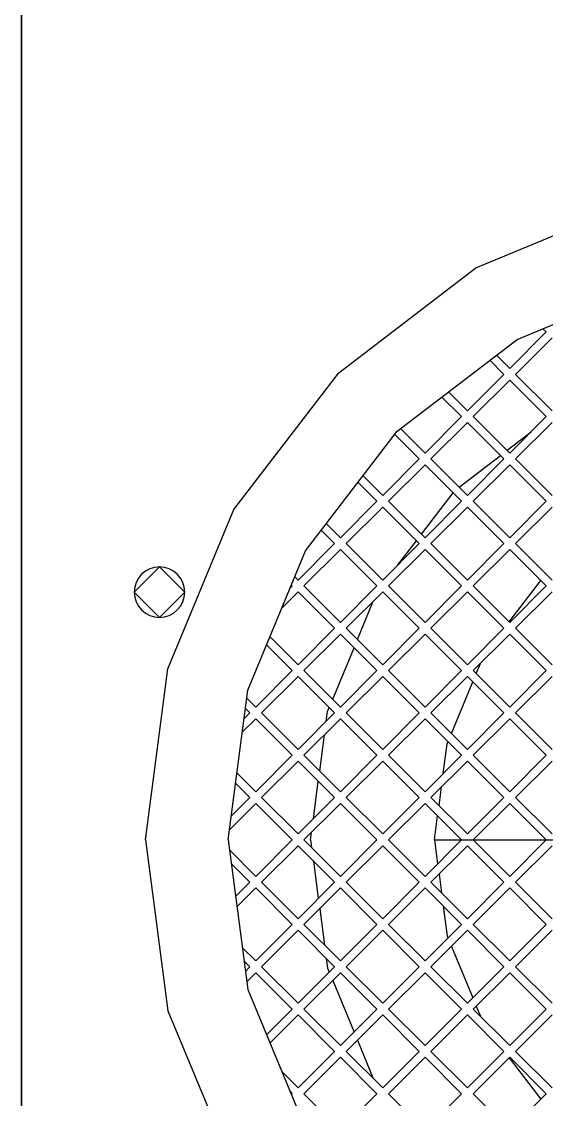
# Model space of a CAD drawing. Header units: inches. Extents: x 0 to 840, y -594 to 0.
# Drawn here: x 252.11 to 264.82, y -224.37 to -198.26 of the extents above; entities that cross this region are included whole.
import ezdxf

# ---------------------------------------------------------------- set-up
doc = ezdxf.new("R2010")
doc.units = ezdxf.units.IN
doc.header["$MEASUREMENT"] = 0

msp = doc.modelspace()

# ---------------------------------------------------------------- linework, layer by layer
at = {"color": 18, "true_color": 0x000000}
for p, q in [((252.106, -198.084), (252.106, -238.084)), ((252.106, -238.084), (252.106, -198.084)), ((252.106, -198.084), (252.106, -238.084)), ((252.106, -238.084), (252.106, -198.084)), ((263.106, -204.228), (266.966, -202.63)), ((263.106, -204.228), (266.966, -202.63)), ((259.792, -206.77), (263.106, -204.228)), ((259.792, -206.77), (263.106, -204.228)), ((264.106, -205.96), (267.482, -204.56)), ((264.106, -205.96), (267.482, -204.56)), ((264.732, -205.7), (264.812, -205.78)), ((264.732, -205.7), (264.812, -205.78)), ((261.206, -208.184), (264.106, -205.96)), ((261.206, -208.184), (264.106, -205.96)), ((263.93, -206.664), (264.812, -205.78)), ((263.93, -206.664), (264.812, -205.78)), ((264.07, -206.806), (264.954, -205.922)), ((264.07, -206.806), (264.954, -205.922)), ((263.448, -206.466), (263.788, -206.806)), ((263.448, -206.466), (263.788, -206.806)), ((263.608, -206.342), (263.93, -206.664)), ((263.608, -206.342), (263.93, -206.664)), ((257.25, -210.084), (259.792, -206.77)), ((257.25, -210.084), (259.792, -206.77)), ((262.904, -207.69), (263.788, -206.806)), ((262.904, -207.69), (263.788, -206.806)), ((264.07, -206.806), (264.954, -207.69)), ((264.07, -206.806), (264.954, -207.69)), ((263.046, -207.83), (263.93, -206.946)), ((263.046, -207.83), (263.93, -206.946)), ((263.93, -206.946), (264.812, -207.83)), ((263.93, -206.946), (264.812, -207.83)), ((262.446, -207.232), (262.904, -207.69)), ((262.446, -207.232), (262.904, -207.69)), ((262.286, -207.356), (262.762, -207.83)), ((262.286, -207.356), (262.762, -207.83)), ((261.878, -208.714), (262.762, -207.83)), ((261.878, -208.714), (262.762, -207.83)), ((263.046, -207.83), (263.93, -208.714)), ((263.046, -207.83), (263.93, -208.714)), ((263.93, -208.714), (264.812, -207.83)), ((263.93, -208.714), (264.812, -207.83)), ((261.286, -208.122), (261.878, -208.714)), ((261.286, -208.122), (261.878, -208.714)), ((262.02, -208.856), (262.904, -207.972)), ((262.02, -208.856), (262.904, -207.972)), ((262.904, -207.972), (263.788, -208.856)), ((262.904, -207.972), (263.788, -208.856)), ((264.07, -208.856), (264.954, -207.972)), ((264.07, -208.856), (264.954, -207.972)), ((258.982, -211.084), (261.206, -208.184)), ((258.982, -211.084), (261.206, -208.184)), ((261.146, -208.264), (261.736, -208.856)), ((261.146, -208.264), (261.736, -208.856)), ((261.206, -208.184), (261.206, -208.184)), ((261.206, -208.184), (261.206, -208.184)), ((263.862, -208.646), (264.444, -208.2)), ((263.862, -208.646), (264.444, -208.2)), ((263.862, -208.646), (264.444, -208.2)), ((263.862, -208.646), (264.444, -208.2)), ((260.854, -209.74), (261.736, -208.856)), ((260.854, -209.74), (261.736, -208.856)), ((262.02, -208.856), (262.904, -209.74)), ((262.02, -208.856), (262.904, -209.74)), ((262.7, -209.538), (263.702, -208.77)), ((262.7, -209.538), (263.702, -208.77)), ((262.7, -209.538), (263.702, -208.77)), ((262.7, -209.538), (263.702, -208.77)), ((262.904, -209.74), (263.788, -208.856)), ((262.904, -209.74), (263.788, -208.856)), ((264.07, -208.856), (264.954, -209.74)), ((264.07, -208.856), (264.954, -209.74)), ((260.994, -209.882), (261.878, -208.998)), ((260.994, -209.882), (261.878, -208.998)), ((261.878, -208.998), (262.762, -209.882)), ((261.878, -208.998), (262.762, -209.882)), ((263.046, -209.882), (263.93, -208.998)), ((263.046, -209.882), (263.93, -208.998)), ((263.93, -208.998), (264.812, -209.882)), ((263.93, -208.998), (264.812, -209.882)), ((260.254, -209.424), (260.712, -209.882)), ((260.254, -209.424), (260.712, -209.882)), ((260.378, -209.264), (260.854, -209.74)), ((260.378, -209.264), (260.854, -209.74)), ((261.792, -210.678), (262.56, -209.678)), ((261.792, -210.678), (262.56, -209.678)), ((261.792, -210.678), (262.56, -209.678)), ((261.792, -210.678), (262.56, -209.678)), ((259.828, -210.766), (260.712, -209.882)), ((259.828, -210.766), (260.712, -209.882)), ((260.994, -209.882), (261.878, -210.766)), ((260.994, -209.882), (261.878, -210.766)), ((261.878, -210.766), (262.762, -209.882)), ((261.878, -210.766), (262.762, -209.882)), ((263.046, -209.882), (263.93, -210.766)), ((263.046, -209.882), (263.93, -210.766)), ((263.93, -210.766), (264.812, -209.882)), ((263.93, -210.766), (264.812, -209.882)), ((255.652, -213.942), (257.25, -210.084)), ((255.652, -213.942), (257.25, -210.084)), ((259.97, -210.906), (260.854, -210.022)), ((259.97, -210.906), (260.854, -210.022)), ((260.854, -210.022), (261.736, -210.906)), ((260.854, -210.022), (261.736, -210.906)), ((262.02, -210.906), (262.904, -210.022)), ((262.02, -210.906), (262.904, -210.022)), ((262.904, -210.022), (263.788, -210.906)), ((262.904, -210.022), (263.788, -210.906)), ((264.07, -210.906), (264.954, -210.022)), ((264.07, -210.906), (264.954, -210.022)), ((259.488, -210.424), (259.828, -210.766)), ((259.488, -210.424), (259.828, -210.766)), ((259.364, -210.584), (259.686, -210.906)), ((259.364, -210.584), (259.686, -210.906)), ((258.802, -211.79), (259.686, -210.906)), ((258.802, -211.79), (259.686, -210.906)), ((259.97, -210.906), (260.854, -211.79)), ((259.97, -210.906), (260.854, -211.79)), ((260.854, -211.79), (261.736, -210.906)), ((260.854, -211.79), (261.736, -210.906)), ((261.222, -211.422), (261.67, -210.838)), ((261.222, -211.422), (261.67, -210.838)), ((261.222, -211.422), (261.67, -210.838)), ((261.222, -211.422), (261.67, -210.838)), ((262.02, -210.906), (262.904, -211.79)), ((262.02, -210.906), (262.904, -211.79)), ((262.904, -211.79), (263.788, -210.906)), ((262.904, -211.79), (263.788, -210.906)), ((264.07, -210.906), (264.954, -211.79)), ((264.07, -210.906), (264.954, -211.79)), ((257.584, -214.46), (258.982, -211.084)), ((257.584, -214.46), (258.982, -211.084)), ((258.944, -211.932), (259.828, -211.048)), ((258.944, -211.932), (259.828, -211.048)), ((259.828, -211.048), (260.712, -211.932)), ((259.828, -211.048), (260.712, -211.932)), ((260.994, -211.932), (261.878, -211.048)), ((260.994, -211.932), (261.878, -211.048)), ((261.878, -211.048), (262.762, -211.932)), ((261.878, -211.048), (262.762, -211.932)), ((263.046, -211.932), (263.93, -211.048)), ((263.046, -211.932), (263.93, -211.048)), ((263.93, -211.048), (264.812, -211.932)), ((263.93, -211.048), (264.812, -211.932)), ((255.446, -211.471), (254.835, -212.083)), ((256.057, -212.083), (255.446, -211.471)), ((258.722, -211.71), (258.802, -211.79)), ((258.722, -211.71), (258.802, -211.79)), ((258.608, -211.984), (258.662, -211.932)), ((258.608, -211.984), (258.662, -211.932)), ((258.64, -211.91), (258.662, -211.932)), ((258.64, -211.91), (258.662, -211.932)), ((258.944, -211.932), (259.828, -212.816)), ((258.944, -211.932), (259.828, -212.816)), ((259.828, -212.816), (260.712, -211.932)), ((259.828, -212.816), (260.712, -211.932)), ((260.994, -211.932), (261.878, -212.816)), ((260.994, -211.932), (261.878, -212.816)), ((261.878, -212.816), (262.762, -211.932)), ((261.878, -212.816), (262.762, -211.932)), ((263.046, -211.932), (263.93, -212.816)), ((263.046, -211.932), (263.93, -212.816)), ((263.914, -212.8), (264.68, -211.8)), ((263.914, -212.8), (264.68, -211.8)), ((263.93, -212.816), (264.812, -211.932)), ((263.93, -212.816), (264.812, -211.932)), ((254.835, -212.083), (255.446, -212.694)), ((255.446, -212.694), (256.057, -212.083)), ((258.408, -212.468), (258.802, -212.074)), ((258.408, -212.468), (258.802, -212.074)), ((258.802, -212.074), (259.686, -212.958)), ((258.802, -212.074), (259.686, -212.958)), ((259.97, -212.958), (260.854, -212.074)), ((259.97, -212.958), (260.854, -212.074)), ((260.24, -213.228), (260.622, -212.304)), ((260.24, -213.228), (260.622, -212.304)), ((260.24, -213.228), (260.622, -212.304)), ((260.24, -213.228), (260.622, -212.304)), ((260.854, -212.074), (261.736, -212.958)), ((260.854, -212.074), (261.736, -212.958)), ((262.02, -212.958), (262.904, -212.074)), ((262.02, -212.958), (262.904, -212.074)), ((262.904, -212.074), (263.788, -212.958)), ((262.904, -212.074), (263.788, -212.958)), ((264.07, -212.958), (264.954, -212.074)), ((264.07, -212.958), (264.954, -212.074)), ((258.802, -213.842), (259.686, -212.958)), ((258.802, -213.842), (259.686, -212.958)), ((259.97, -212.958), (260.854, -213.842)), ((259.97, -212.958), (260.854, -213.842)), ((260.854, -213.842), (261.736, -212.958)), ((260.854, -213.842), (261.736, -212.958)), ((262.02, -212.958), (262.904, -213.842)), ((262.02, -212.958), (262.904, -213.842)), ((262.904, -213.842), (263.788, -212.958)), ((262.904, -213.842), (263.788, -212.958)), ((264.07, -212.958), (264.954, -213.842)), ((264.07, -212.958), (264.954, -213.842)), ((258.122, -213.16), (258.802, -213.842)), ((258.122, -213.16), (258.802, -213.842)), ((258.944, -213.982), (259.828, -213.098)), ((258.944, -213.982), (259.828, -213.098)), ((259.828, -213.098), (260.712, -213.982)), ((259.828, -213.098), (260.712, -213.982)), ((260.994, -213.982), (261.878, -213.098)), ((260.994, -213.982), (261.878, -213.098)), ((261.878, -213.098), (262.762, -213.982)), ((261.878, -213.098), (262.762, -213.982)), ((263.046, -213.982), (263.93, -213.098)), ((263.046, -213.982), (263.93, -213.098)), ((263.93, -213.098), (264.812, -213.982)), ((263.93, -213.098), (264.812, -213.982)), ((258.038, -213.36), (258.662, -213.982)), ((258.038, -213.36), (258.662, -213.982)), ((259.64, -214.678), (260.158, -213.428)), ((259.64, -214.678), (260.158, -213.428)), ((259.64, -214.678), (260.158, -213.428)), ((259.64, -214.678), (260.158, -213.428)), ((263.116, -214.054), (263.218, -213.81)), ((263.116, -214.054), (263.218, -213.81)), ((255.106, -218.084), (255.652, -213.942)), ((255.106, -218.084), (255.652, -213.942)), ((257.778, -214.866), (258.662, -213.982)), ((257.778, -214.866), (258.662, -213.982)), ((257.918, -215.008), (258.802, -214.124)), ((257.918, -215.008), (258.802, -214.124)), ((258.802, -214.124), (259.686, -215.008)), ((258.802, -214.124), (259.686, -215.008)), ((258.944, -213.982), (259.828, -214.866)), ((258.944, -213.982), (259.828, -214.866)), ((259.828, -214.866), (260.712, -213.982)), ((259.828, -214.866), (260.712, -213.982)), ((259.97, -215.008), (260.854, -214.124)), ((259.97, -215.008), (260.854, -214.124)), ((260.854, -214.124), (261.736, -215.008)), ((260.854, -214.124), (261.736, -215.008)), ((260.994, -213.982), (261.878, -214.866)), ((260.994, -213.982), (261.878, -214.866)), ((261.878, -214.866), (262.762, -213.982)), ((261.878, -214.866), (262.762, -213.982)), ((262.02, -215.008), (262.904, -214.124)), ((262.02, -215.008), (262.904, -214.124)), ((262.904, -214.124), (263.788, -215.008)), ((262.904, -214.124), (263.788, -215.008)), ((263.046, -213.982), (263.93, -214.866)), ((263.046, -213.982), (263.93, -214.866)), ((263.93, -214.866), (264.812, -213.982)), ((263.93, -214.866), (264.812, -213.982)), ((264.07, -215.008), (264.954, -214.124)), ((264.07, -215.008), (264.954, -214.124)), ((262.516, -215.504), (263.034, -214.254)), ((262.516, -215.504), (263.034, -214.254)), ((257.106, -218.084), (257.584, -214.46)), ((257.106, -218.084), (257.584, -214.46)), ((257.558, -214.648), (257.778, -214.866)), ((257.558, -214.648), (257.778, -214.866)), ((257.526, -214.898), (257.636, -215.008)), ((257.526, -214.898), (257.636, -215.008)), ((259.516, -214.978), (259.556, -214.878)), ((259.516, -214.978), (259.556, -214.878)), ((259.516, -214.978), (259.556, -214.878)), ((259.516, -214.978), (259.556, -214.878)), ((257.45, -215.478), (257.778, -215.15)), ((257.45, -215.478), (257.778, -215.15)), ((257.492, -215.152), (257.636, -215.008)), ((257.492, -215.152), (257.636, -215.008)), ((257.778, -215.15), (258.662, -216.034)), ((257.778, -215.15), (258.662, -216.034)), ((257.918, -215.008), (258.802, -215.892)), ((257.918, -215.008), (258.802, -215.892)), ((258.802, -215.892), (259.686, -215.008)), ((258.802, -215.892), (259.686, -215.008)), ((258.944, -216.034), (259.828, -215.15)), ((258.944, -216.034), (259.828, -215.15)), ((259.484, -215.21), (259.516, -214.978)), ((259.484, -215.21), (259.516, -214.978)), ((259.484, -215.21), (259.516, -214.978)), ((259.484, -215.21), (259.516, -214.978)), ((259.828, -215.15), (260.712, -216.034)), ((259.828, -215.15), (260.712, -216.034)), ((259.97, -215.008), (260.854, -215.892)), ((259.97, -215.008), (260.854, -215.892)), ((260.854, -215.892), (261.736, -215.008)), ((260.854, -215.892), (261.736, -215.008)), ((260.994, -216.034), (261.878, -215.15)), ((260.994, -216.034), (261.878, -215.15)), ((261.878, -215.15), (262.762, -216.034)), ((261.878, -215.15), (262.762, -216.034)), ((262.02, -215.008), (262.904, -215.892)), ((262.02, -215.008), (262.904, -215.892)), ((262.904, -215.892), (263.788, -215.008)), ((262.904, -215.892), (263.788, -215.008)), ((263.046, -216.034), (263.93, -215.15)), ((263.046, -216.034), (263.93, -215.15)), ((263.93, -215.15), (264.812, -216.034)), ((263.93, -215.15), (264.812, -216.034)), ((264.07, -215.008), (264.954, -215.892)), ((264.07, -215.008), (264.954, -215.892)), ((259.326, -216.416), (259.442, -215.536)), ((259.326, -216.416), (259.442, -215.536)), ((259.326, -216.416), (259.442, -215.536)), ((259.326, -216.416), (259.442, -215.536)), ((262.318, -216.478), (262.412, -215.754)), ((262.318, -216.478), (262.412, -215.754)), ((262.412, -215.754), (262.434, -215.704)), ((262.412, -215.754), (262.434, -215.704)), ((257.778, -216.918), (258.662, -216.034)), ((257.778, -216.918), (258.662, -216.034)), ((257.918, -217.058), (258.802, -216.174)), ((257.918, -217.058), (258.802, -216.174)), ((258.802, -216.174), (259.686, -217.058)), ((258.802, -216.174), (259.686, -217.058)), ((258.944, -216.034), (259.828, -216.918)), ((258.944, -216.034), (259.828, -216.918)), ((259.828, -216.918), (260.712, -216.034)), ((259.828, -216.918), (260.712, -216.034)), ((259.97, -217.058), (260.854, -216.174)), ((259.97, -217.058), (260.854, -216.174)), ((260.854, -216.174), (261.736, -217.058)), ((260.854, -216.174), (261.736, -217.058)), ((260.994, -216.034), (261.878, -216.918)), ((260.994, -216.034), (261.878, -216.918)), ((261.878, -216.918), (262.762, -216.034)), ((261.878, -216.918), (262.762, -216.034)), ((262.02, -217.058), (262.904, -216.174)), ((262.02, -217.058), (262.904, -216.174)), ((262.904, -216.174), (263.788, -217.058)), ((262.904, -216.174), (263.788, -217.058)), ((263.046, -216.034), (263.93, -216.918)), ((263.046, -216.034), (263.93, -216.918)), ((263.93, -216.918), (264.812, -216.034)), ((263.93, -216.918), (264.812, -216.034)), ((264.07, -217.058), (264.954, -216.174)), ((264.07, -217.058), (264.954, -216.174)), ((257.32, -216.46), (257.778, -216.918)), ((257.32, -216.46), (257.778, -216.918)), ((257.288, -216.71), (257.636, -217.058)), ((257.288, -216.71), (257.636, -217.058)), ((259.174, -217.572), (259.292, -216.666)), ((259.174, -217.572), (259.292, -216.666)), ((259.174, -217.572), (259.292, -216.666)), ((259.174, -217.572), (259.292, -216.666)), ((262.216, -217.254), (262.274, -216.804)), ((262.216, -217.254), (262.274, -216.804)), ((257.138, -217.838), (257.778, -217.2)), ((257.138, -217.838), (257.778, -217.2)), ((257.182, -217.512), (257.636, -217.058)), ((257.182, -217.512), (257.636, -217.058)), ((257.778, -217.2), (258.662, -218.084)), ((257.778, -217.2), (258.662, -218.084)), ((257.918, -217.058), (258.802, -217.942)), ((257.918, -217.058), (258.802, -217.942)), ((258.802, -217.942), (259.686, -217.058)), ((258.802, -217.942), (259.686, -217.058)), ((258.944, -218.084), (259.828, -217.2)), ((258.944, -218.084), (259.828, -217.2)), ((259.828, -217.2), (260.712, -218.084)), ((259.828, -217.2), (260.712, -218.084)), ((259.97, -217.058), (260.854, -217.942)), ((259.97, -217.058), (260.854, -217.942)), ((260.854, -217.942), (261.736, -217.058)), ((260.854, -217.942), (261.736, -217.058)), ((260.994, -218.084), (261.878, -217.2)), ((260.994, -218.084), (261.878, -217.2)), ((261.878, -217.2), (262.762, -218.084)), ((261.878, -217.2), (262.762, -218.084)), ((262.02, -217.058), (262.904, -217.942)), ((262.02, -217.058), (262.904, -217.942)), ((262.904, -217.942), (263.788, -217.058)), ((262.904, -217.942), (263.788, -217.058)), ((263.046, -218.084), (263.93, -217.2)), ((263.046, -218.084), (263.93, -217.2)), ((263.93, -217.2), (264.812, -218.084)), ((263.93, -217.2), (264.812, -218.084)), ((264.07, -217.058), (264.954, -217.942)), ((264.07, -217.058), (264.954, -217.942)), ((262.106, -218.084), (262.182, -217.504)), ((262.106, -218.084), (262.182, -217.504)), ((259.106, -218.084), (259.13, -217.898)), ((259.106, -218.084), (259.13, -217.898)), ((259.106, -218.084), (259.13, -217.898)), ((259.106, -218.084), (259.13, -217.898)), ((255.106, -218.084), (255.652, -222.224)), ((255.106, -218.084), (255.652, -222.224)), ((257.106, -218.084), (257.584, -221.708)), ((257.106, -218.084), (257.584, -221.708)), ((257.778, -218.968), (258.662, -218.084)), ((257.778, -218.968), (258.662, -218.084)), ((257.918, -219.11), (258.802, -218.226)), ((257.918, -219.11), (258.802, -218.226)), ((258.802, -218.226), (259.686, -219.11)), ((258.802, -218.226), (259.686, -219.11)), ((258.944, -218.084), (259.828, -218.968)), ((258.944, -218.084), (259.828, -218.968)), ((259.106, -218.084), (259.13, -218.27)), ((259.106, -218.084), (259.13, -218.27)), ((259.106, -218.084), (259.13, -218.27)), ((259.106, -218.084), (259.13, -218.27)), ((259.828, -218.968), (260.712, -218.084)), ((259.828, -218.968), (260.712, -218.084)), ((259.97, -219.11), (260.854, -218.226)), ((259.97, -219.11), (260.854, -218.226)), ((260.854, -218.226), (261.736, -219.11)), ((260.854, -218.226), (261.736, -219.11)), ((260.994, -218.084), (261.878, -218.968)), ((260.994, -218.084), (261.878, -218.968)), ((261.878, -218.968), (262.762, -218.084)), ((261.878, -218.968), (262.762, -218.084)), ((262.02, -219.11), (262.904, -218.226)), ((262.02, -219.11), (262.904, -218.226)), ((262.106, -218.084), (262.182, -218.664)), ((262.106, -218.084), (268.914, -218.084)), ((262.106, -218.084), (262.182, -218.664)), ((262.106, -218.084), (268.914, -218.084)), ((262.904, -218.226), (263.788, -219.11)), ((262.904, -218.226), (263.788, -219.11)), ((263.046, -218.084), (263.93, -218.968)), ((263.046, -218.084), (263.93, -218.968)), ((263.93, -218.968), (264.812, -218.084)), ((263.93, -218.968), (264.812, -218.084)), ((264.07, -219.11), (264.954, -218.226)), ((264.07, -219.11), (264.954, -218.226)), ((257.138, -218.328), (257.778, -218.968)), ((257.138, -218.328), (257.778, -218.968)), ((257.182, -218.654), (257.636, -219.11)), ((257.182, -218.654), (257.636, -219.11)), ((259.174, -218.596), (259.292, -219.502)), ((259.174, -218.596), (259.292, -219.502)), ((259.174, -218.596), (259.292, -219.502)), ((259.174, -218.596), (259.292, -219.502)), ((262.216, -218.914), (262.274, -219.364)), ((262.216, -218.914), (262.274, -219.364)), ((257.288, -219.458), (257.636, -219.11)), ((257.288, -219.458), (257.636, -219.11)), ((257.32, -219.708), (257.778, -219.25)), ((257.32, -219.708), (257.778, -219.25)), ((257.778, -219.25), (258.662, -220.134)), ((257.778, -219.25), (258.662, -220.134)), ((257.918, -219.11), (258.802, -219.994)), ((257.918, -219.11), (258.802, -219.994)), ((258.802, -219.994), (259.686, -219.11)), ((258.802, -219.994), (259.686, -219.11)), ((258.944, -220.134), (259.828, -219.25)), ((258.944, -220.134), (259.828, -219.25)), ((259.828, -219.25), (260.712, -220.134)), ((259.828, -219.25), (260.712, -220.134)), ((259.97, -219.11), (260.854, -219.994)), ((259.97, -219.11), (260.854, -219.994)), ((260.854, -219.994), (261.736, -219.11)), ((260.854, -219.994), (261.736, -219.11)), ((260.994, -220.134), (261.878, -219.25)), ((260.994, -220.134), (261.878, -219.25)), ((261.878, -219.25), (262.762, -220.134)), ((261.878, -219.25), (262.762, -220.134)), ((262.02, -219.11), (262.904, -219.994)), ((262.02, -219.11), (262.904, -219.994)), ((262.904, -219.994), (263.788, -219.11)), ((262.904, -219.994), (263.788, -219.11)), ((263.046, -220.134), (263.93, -219.25)), ((263.046, -220.134), (263.93, -219.25)), ((263.93, -219.25), (264.812, -220.134)), ((263.93, -219.25), (264.812, -220.134)), ((264.07, -219.11), (264.954, -219.994)), ((264.07, -219.11), (264.954, -219.994)), ((259.326, -219.752), (259.442, -220.632)), ((259.326, -219.752), (259.442, -220.632)), ((259.326, -219.752), (259.442, -220.632)), ((259.326, -219.752), (259.442, -220.632)), ((262.318, -219.69), (262.412, -220.414)), ((262.318, -219.69), (262.412, -220.414)), ((257.778, -221.018), (258.662, -220.134)), ((257.778, -221.018), (258.662, -220.134)), ((258.944, -220.134), (259.828, -221.018)), ((258.944, -220.134), (259.828, -221.018)), ((259.828, -221.018), (260.712, -220.134)), ((259.828, -221.018), (260.712, -220.134)), ((260.994, -220.134), (261.878, -221.018)), ((260.994, -220.134), (261.878, -221.018)), ((261.878, -221.018), (262.762, -220.134)), ((261.878, -221.018), (262.762, -220.134)), ((263.046, -220.134), (263.93, -221.018)), ((263.046, -220.134), (263.93, -221.018)), ((263.93, -221.018), (264.812, -220.134)), ((263.93, -221.018), (264.812, -220.134)), ((257.918, -221.16), (258.802, -220.276)), ((257.918, -221.16), (258.802, -220.276)), ((258.802, -220.276), (259.686, -221.16)), ((258.802, -220.276), (259.686, -221.16)), ((259.97, -221.16), (260.854, -220.276)), ((259.97, -221.16), (260.854, -220.276)), ((260.854, -220.276), (261.736, -221.16)), ((260.854, -220.276), (261.736, -221.16)), ((262.02, -221.16), (262.904, -220.276)), ((262.02, -221.16), (262.904, -220.276)), ((262.904, -220.276), (263.788, -221.16)), ((262.904, -220.276), (263.788, -221.16)), ((264.07, -221.16), (264.954, -220.276)), ((264.07, -221.16), (264.954, -220.276)), ((262.412, -220.414), (262.434, -220.464)), ((262.412, -220.414), (262.434, -220.464)), ((257.45, -220.69), (257.778, -221.018)), ((257.45, -220.69), (257.778, -221.018)), ((262.516, -220.664), (263.034, -221.914)), ((262.516, -220.664), (263.034, -221.914)), ((257.492, -221.016), (257.636, -221.16)), ((257.492, -221.016), (257.636, -221.16)), ((257.526, -221.27), (257.636, -221.16)), ((257.526, -221.27), (257.636, -221.16)), ((257.918, -221.16), (258.802, -222.044)), ((257.918, -221.16), (258.802, -222.044)), ((258.802, -222.044), (259.686, -221.16)), ((258.802, -222.044), (259.686, -221.16)), ((259.484, -220.958), (259.516, -221.19)), ((259.484, -220.958), (259.516, -221.19)), ((259.484, -220.958), (259.516, -221.19)), ((259.484, -220.958), (259.516, -221.19)), ((259.97, -221.16), (260.854, -222.044)), ((259.97, -221.16), (260.854, -222.044)), ((260.854, -222.044), (261.736, -221.16)), ((260.854, -222.044), (261.736, -221.16)), ((262.02, -221.16), (262.904, -222.044)), ((262.02, -221.16), (262.904, -222.044)), ((262.904, -222.044), (263.788, -221.16)), ((262.904, -222.044), (263.788, -221.16)), ((264.07, -221.16), (264.954, -222.044)), ((264.07, -221.16), (264.954, -222.044)), ((257.558, -221.52), (257.778, -221.302)), ((257.558, -221.52), (257.778, -221.302)), ((257.778, -221.302), (258.662, -222.186)), ((257.778, -221.302), (258.662, -222.186)), ((258.944, -222.186), (259.828, -221.302)), ((258.944, -222.186), (259.828, -221.302)), ((259.516, -221.19), (259.556, -221.29)), ((259.516, -221.19), (259.556, -221.29)), ((259.516, -221.19), (259.556, -221.29)), ((259.516, -221.19), (259.556, -221.29)), ((259.828, -221.302), (260.712, -222.186)), ((259.828, -221.302), (260.712, -222.186)), ((260.994, -222.186), (261.878, -221.302)), ((260.994, -222.186), (261.878, -221.302)), ((261.878, -221.302), (262.762, -222.186)), ((261.878, -221.302), (262.762, -222.186)), ((263.046, -222.186), (263.93, -221.302)), ((263.046, -222.186), (263.93, -221.302)), ((263.93, -221.302), (264.812, -222.186)), ((263.93, -221.302), (264.812, -222.186)), ((257.584, -221.708), (258.982, -225.084)), ((257.584, -221.708), (258.982, -225.084)), ((259.64, -221.49), (260.158, -222.74)), ((259.64, -221.49), (260.158, -222.74)), ((259.64, -221.49), (260.158, -222.74)), ((259.64, -221.49), (260.158, -222.74)), ((255.652, -222.224), (257.25, -226.084)), ((255.652, -222.224), (257.25, -226.084)), ((258.038, -222.808), (258.662, -222.186)), ((258.038, -222.808), (258.662, -222.186)), ((258.944, -222.186), (259.828, -223.068)), ((258.944, -222.186), (259.828, -223.068)), ((259.828, -223.068), (260.712, -222.186)), ((259.828, -223.068), (260.712, -222.186)), ((260.994, -222.186), (261.878, -223.068)), ((260.994, -222.186), (261.878, -223.068)), ((261.878, -223.068), (262.762, -222.186)), ((261.878, -223.068), (262.762, -222.186)), ((263.046, -222.186), (263.93, -223.068)), ((263.046, -222.186), (263.93, -223.068)), ((263.116, -222.114), (263.218, -222.358)), ((263.116, -222.114), (263.218, -222.358)), ((263.93, -223.068), (264.812, -222.186)), ((263.93, -223.068), (264.812, -222.186)), ((258.122, -223.008), (258.802, -222.326)), ((258.122, -223.008), (258.802, -222.326)), ((258.802, -222.326), (259.686, -223.21)), ((258.802, -222.326), (259.686, -223.21)), ((259.97, -223.21), (260.854, -222.326)), ((259.97, -223.21), (260.854, -222.326)), ((260.854, -222.326), (261.736, -223.21)), ((260.854, -222.326), (261.736, -223.21)), ((262.02, -223.21), (262.904, -222.326)), ((262.02, -223.21), (262.904, -222.326)), ((262.904, -222.326), (263.788, -223.21)), ((262.904, -222.326), (263.788, -223.21)), ((264.07, -223.21), (264.954, -222.326)), ((264.07, -223.21), (264.954, -222.326)), ((260.24, -222.94), (260.622, -223.864)), ((260.24, -222.94), (260.622, -223.864)), ((260.24, -222.94), (260.622, -223.864)), ((260.24, -222.94), (260.622, -223.864)), ((258.802, -224.094), (259.686, -223.21)), ((258.802, -224.094), (259.686, -223.21)), ((259.97, -223.21), (260.854, -224.094)), ((259.97, -223.21), (260.854, -224.094)), ((260.854, -224.094), (261.736, -223.21)), ((260.854, -224.094), (261.736, -223.21)), ((262.02, -223.21), (262.904, -224.094)), ((262.02, -223.21), (262.904, -224.094)), ((262.904, -224.094), (263.788, -223.21)), ((262.904, -224.094), (263.788, -223.21)), ((264.07, -223.21), (264.954, -224.094)), ((264.07, -223.21), (264.954, -224.094)), ((258.944, -224.236), (259.828, -223.352)), ((258.944, -224.236), (259.828, -223.352)), ((259.828, -223.352), (260.712, -224.236)), ((259.828, -223.352), (260.712, -224.236)), ((260.994, -224.236), (261.878, -223.352)), ((260.994, -224.236), (261.878, -223.352)), ((261.878, -223.352), (262.762, -224.236)), ((261.878, -223.352), (262.762, -224.236)), ((263.046, -224.236), (263.93, -223.352)), ((263.046, -224.236), (263.93, -223.352)), ((263.914, -223.368), (264.68, -224.368)), ((263.914, -223.368), (264.68, -224.368)), ((263.93, -223.352), (264.812, -224.236)), ((263.93, -223.352), (264.812, -224.236)), ((258.408, -223.7), (258.802, -224.094)), ((258.408, -223.7), (258.802, -224.094)), ((258.608, -224.184), (258.662, -224.236)), ((258.608, -224.184), (258.662, -224.236)), ((258.64, -224.258), (258.662, -224.236)), ((258.64, -224.258), (258.662, -224.236)), ((258.944, -224.236), (259.828, -225.12)), ((258.944, -224.236), (259.828, -225.12)), ((259.828, -225.12), (260.712, -224.236)), ((259.828, -225.12), (260.712, -224.236)), ((260.994, -224.236), (261.878, -225.12)), ((260.994, -224.236), (261.878, -225.12)), ((261.878, -225.12), (262.762, -224.236)), ((261.878, -225.12), (262.762, -224.236)), ((263.046, -224.236), (263.93, -225.12)), ((263.046, -224.236), (263.93, -225.12)), ((263.93, -225.12), (264.812, -224.236)), ((263.93, -225.12), (264.812, -224.236))]:
    msp.add_line(p, q, dxfattribs=at)
for start, end in [(90, 180), (0, 90), (180, 270), (270, 0)]:
    msp.add_arc((255.446, -212.083), 0.611, start, end, dxfattribs=at)

doc.saveas('drawing.dxf')
